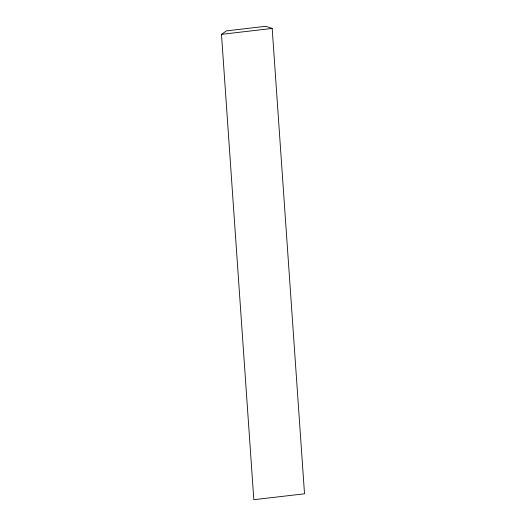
<?xml version="1.0" encoding="UTF-8"?>
<svg xmlns="http://www.w3.org/2000/svg" width="526" height="526" viewBox="0 0 526 526"><rect width="100%" height="100%" fill="white"/><g stroke="black" fill="none" stroke-linecap="round" stroke-linejoin="round"><path stroke-width="0.79" d="M221.485 34.348L226.45 30.876L265.748 26.3L272.179 28.443L304.515 493.802L253.821 499.7L221.485 34.348L272.179 28.443"/></g></svg>
